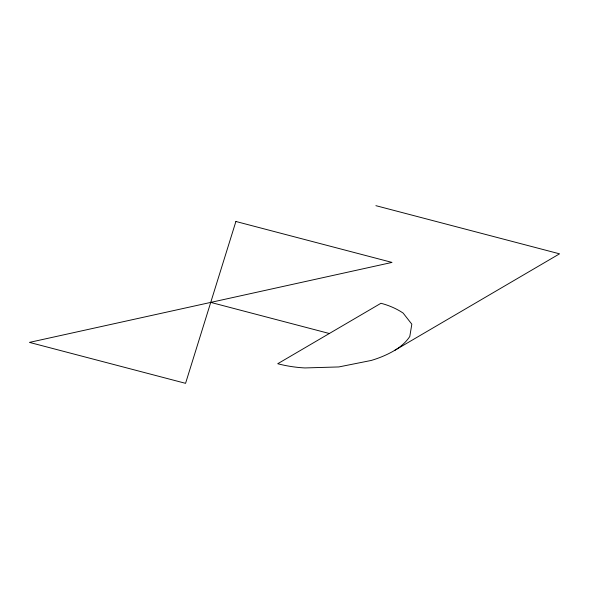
<?xml version="1.0" encoding="UTF-8"?>
<svg xmlns="http://www.w3.org/2000/svg" width="589" height="589" viewBox="0 0 589 589"><rect width="100%" height="100%" fill="white"/><g stroke="black" fill="none" stroke-linecap="round" stroke-linejoin="round"><path stroke-width="0.88" d="M394.387 350.558A61.418 42.739 2.9 0 0 409.797 336.474L411.829 324.193L403.163 313.112A61.418 42.739 2.9 0 0 380.95 303.276L277.728 363.73A96.184 66.94 2.9 0 0 304.94 367.941L338.837 366.94L371.188 360.461A96.184 66.94 2.9 0 0 394.387 350.558L559.55 253.83L375.892 205.671M210.737 302.4L329.339 333.507M235.902 221.479L185.564 383.329L29.45 342.393L392.016 262.414L235.902 221.479"/></g></svg>
